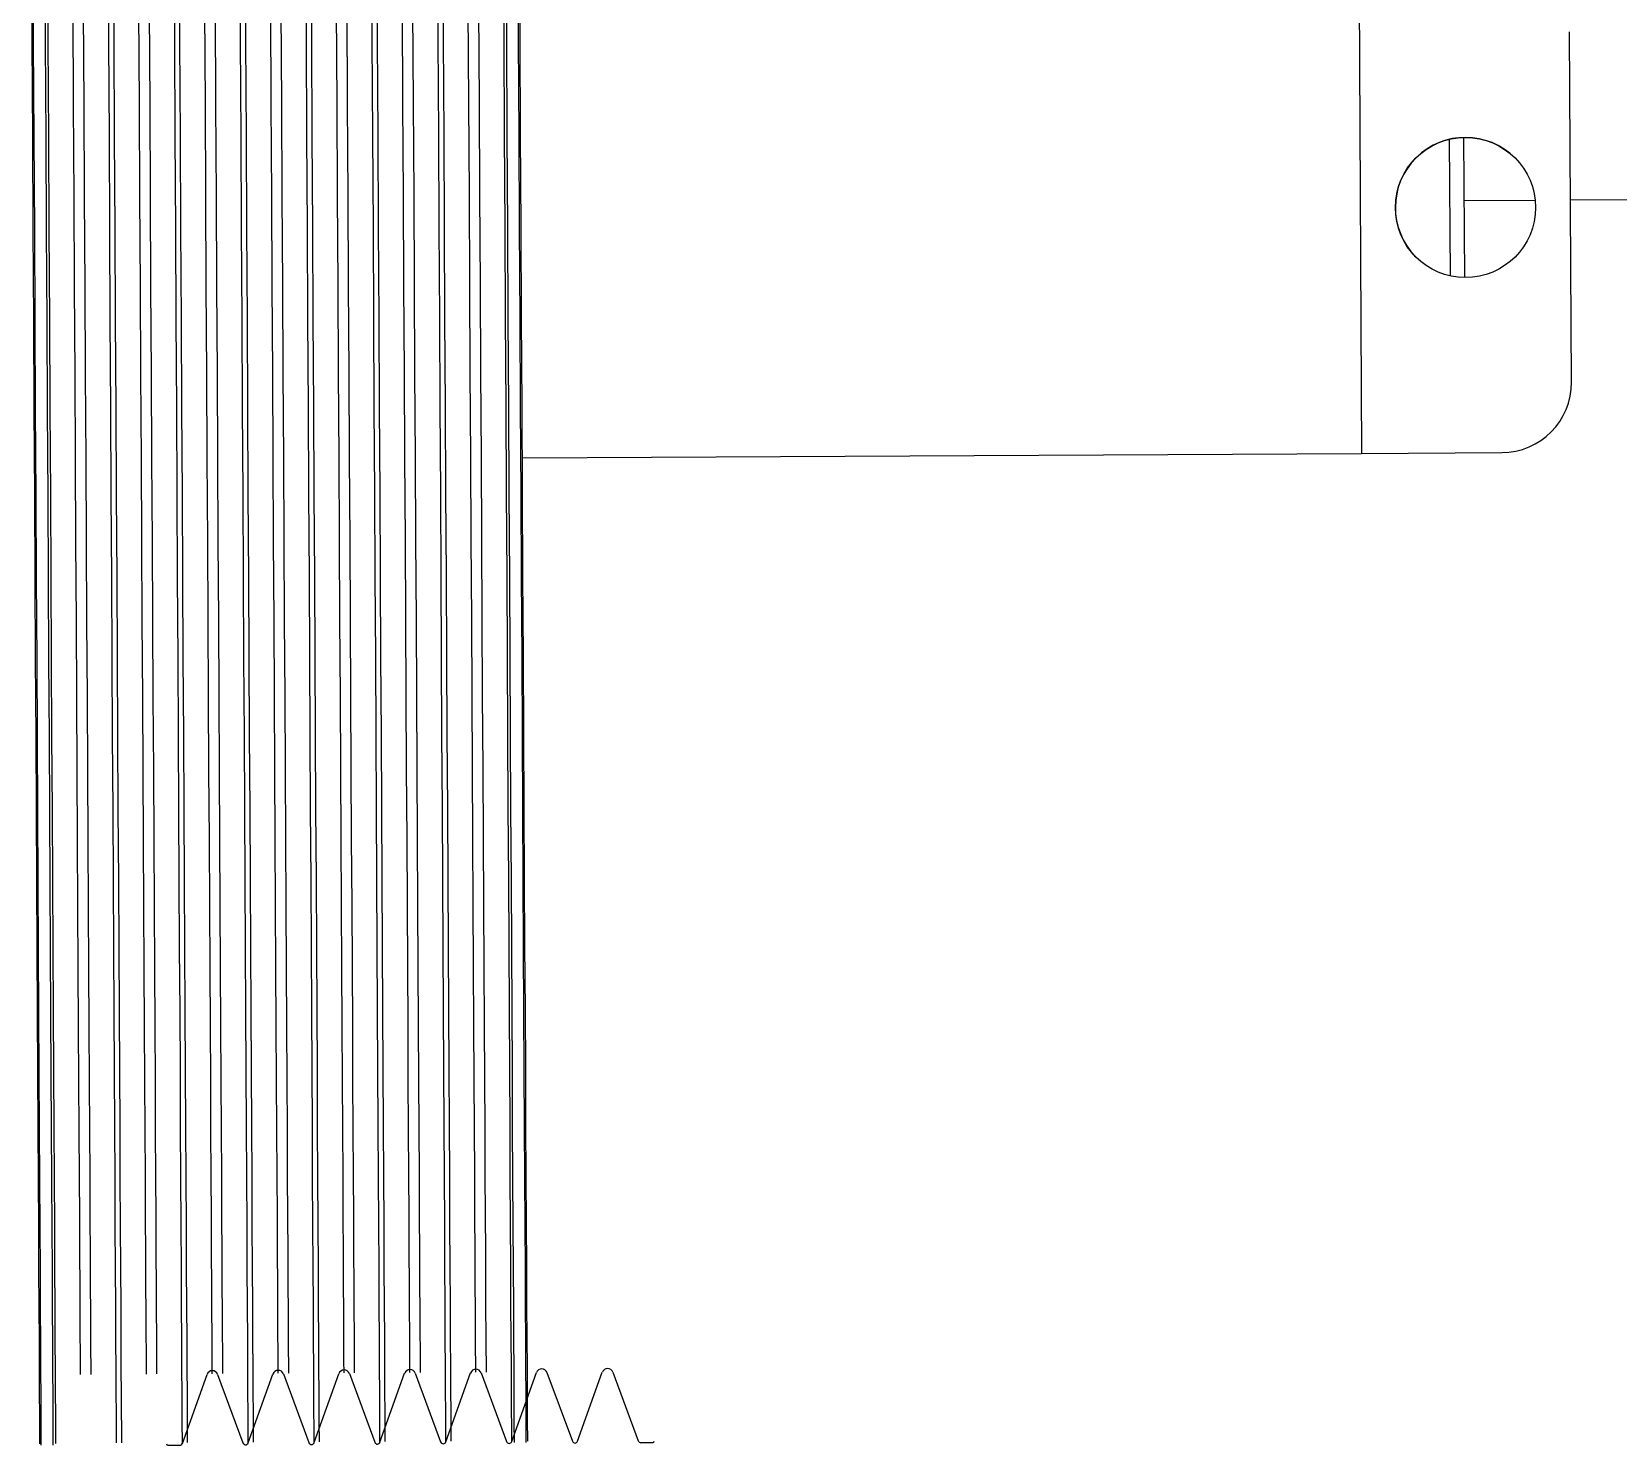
# Model space of a CAD drawing. Header units: millimetres. Extents: x -1795330 to -1787343, y -899964 to -866814.
# Drawn here: x -1787434.83 to -1787411.93, y -899918.59 to -899898.18 of the extents above; entities that cross this region are included whole.
import ezdxf

# ---------------------------------------------------------------- set-up
doc = ezdxf.new("R2010")
doc.units = ezdxf.units.MM

msp = doc.modelspace()

# ---------------------------------------------------------------- linework, layer by layer
at = {"color": 7, "linetype": 'Continuous', "lineweight": 25}
for p, q in [((-1787415.671, -899897.189), (-1787415.633, -899904.271)), ((-1787412.603, -899903.242), (-1787412.631, -899898.184)), ((-1787414.351, -899901.71), (-1787414.362, -899899.736)), ((-1787414.16, -899899.71), (-1787414.149, -899901.733)), ((-1787414.155, -899900.62), (-1787413.128, -899900.615)), ((-1787412.617, -899900.612), (-1787411.12, -899900.604)), ((-1787412.603, -899903.242), (-1787412.603, -899903.242)), ((-1787427.748, -899904.337), (-1787415.633, -899904.271)), ((-1787415.633, -899904.271), (-1787413.609, -899904.26)), ((-1787413.609, -899904.26), (-1787413.609, -899904.26)), ((-1787432.655, -899918.562), (-1787432.3, -899917.567)), ((-1787432.147, -899917.566), (-1787431.781, -899918.557)), ((-1787431.705, -899918.557), (-1787431.349, -899917.562)), ((-1787431.196, -899917.561), (-1787430.83, -899918.552)), ((-1787430.754, -899918.552), (-1787430.398, -899917.557)), ((-1787430.245, -899917.556), (-1787429.879, -899918.547)), ((-1787429.803, -899918.546), (-1787429.447, -899917.551)), ((-1787429.294, -899917.551), (-1787428.928, -899918.542)), ((-1787428.852, -899918.541), (-1787428.496, -899917.546)), ((-1787428.343, -899917.545), (-1787427.977, -899918.536)), ((-1787427.901, -899918.536), (-1787427.545, -899917.541)), ((-1787427.393, -899917.54), (-1787427.026, -899918.531)), ((-1787426.95, -899918.531), (-1787426.594, -899917.536)), ((-1787426.442, -899917.535), (-1787426.075, -899918.526)), ((-1787432.865, -899918.59), (-1787432.693, -899918.589)), ((-1787426.036, -899918.552), (-1787425.864, -899918.551))]:
    msp.add_line(p, q, dxfattribs=at)
at = {"color": 7, "linetype": 'Continuous', "lineweight": 25, "flags": 128}
for points in [[(-1787434.712, -899918.57), (-1787434.712, -899918.561), (-1787434.712, -899918.49), (-1787434.713, -899918.349), (-1787434.714, -899918.137), (-1787434.716, -899917.855), (-1787434.718, -899917.504), (-1787434.72, -899917.085), (-1787434.723, -899916.598), (-1787434.726, -899916.046), (-1787434.729, -899915.428), (-1787434.733, -899914.747), (-1787434.737, -899914.004), (-1787434.741, -899913.202), (-1787434.746, -899912.341), (-1787434.751, -899911.424), (-1787434.756, -899910.453), (-1787434.762, -899909.43), (-1787434.768, -899908.358), (-1787434.774, -899907.24), (-1787434.78, -899906.078), (-1787434.787, -899904.874), (-1787434.794, -899903.632), (-1787434.801, -899902.355), (-1787434.808, -899901.045), (-1787434.815, -899899.706), (-1787434.823, -899898.341), (-1787434.83, -899896.953)], [(-1787434.692, -899918.59), (-1787434.692, -899918.581), (-1787434.692, -899918.51), (-1787434.693, -899918.369), (-1787434.694, -899918.157), (-1787434.695, -899917.875), (-1787434.697, -899917.524), (-1787434.7, -899917.104), (-1787434.702, -899916.617), (-1787434.705, -899916.064), (-1787434.709, -899915.446), (-1787434.712, -899914.765), (-1787434.717, -899914.021), (-1787434.721, -899913.218), (-1787434.726, -899912.357), (-1787434.731, -899911.439), (-1787434.736, -899910.467), (-1787434.742, -899909.444), (-1787434.748, -899908.372), (-1787434.754, -899907.253), (-1787434.76, -899906.089), (-1787434.767, -899904.885), (-1787434.774, -899903.642), (-1787434.781, -899902.364), (-1787434.788, -899901.053), (-1787434.795, -899899.713), (-1787434.803, -899898.347), (-1787434.81, -899896.958)], [(-1787434.52, -899918.589), (-1787434.52, -899918.58), (-1787434.52, -899918.509), (-1787434.521, -899918.368), (-1787434.522, -899918.156), (-1787434.523, -899917.874), (-1787434.525, -899917.523), (-1787434.528, -899917.103), (-1787434.53, -899916.616), (-1787434.533, -899916.063), (-1787434.537, -899915.445), (-1787434.541, -899914.764), (-1787434.545, -899914.021), (-1787434.549, -899913.217), (-1787434.554, -899912.356), (-1787434.559, -899911.438), (-1787434.564, -899910.466), (-1787434.57, -899909.443), (-1787434.576, -899908.371), (-1787434.582, -899907.252), (-1787434.588, -899906.088), (-1787434.595, -899904.884), (-1787434.602, -899903.641), (-1787434.609, -899902.363), (-1787434.616, -899901.052), (-1787434.623, -899899.712), (-1787434.631, -899898.346), (-1787434.638, -899896.957)], [(-1787434.482, -899918.562), (-1787434.482, -899918.553), (-1787434.482, -899918.482), (-1787434.483, -899918.341), (-1787434.484, -899918.129), (-1787434.486, -899917.848), (-1787434.487, -899917.497), (-1787434.49, -899917.078), (-1787434.492, -899916.591), (-1787434.495, -899916.039), (-1787434.499, -899915.421), (-1787434.503, -899914.74), (-1787434.507, -899913.998), (-1787434.511, -899913.195), (-1787434.516, -899912.334), (-1787434.521, -899911.418), (-1787434.526, -899910.447), (-1787434.532, -899909.424), (-1787434.538, -899908.353), (-1787434.544, -899907.235), (-1787434.55, -899906.073), (-1787434.557, -899904.869), (-1787434.564, -899903.628), (-1787434.571, -899902.351), (-1787434.578, -899901.041), (-1787434.585, -899899.702), (-1787434.593, -899898.337), (-1787434.6, -899896.95)], [(-1787433.607, -899918.557), (-1787433.607, -899918.548), (-1787433.607, -899918.478), (-1787433.608, -899918.336), (-1787433.609, -899918.124), (-1787433.611, -899917.843), (-1787433.613, -899917.492), (-1787433.615, -899917.073), (-1787433.618, -899916.586), (-1787433.621, -899916.034), (-1787433.624, -899915.416), (-1787433.628, -899914.736), (-1787433.632, -899913.993), (-1787433.636, -899913.19), (-1787433.641, -899912.33), (-1787433.646, -899911.413), (-1787433.651, -899910.442), (-1787433.657, -899909.42), (-1787433.663, -899908.348), (-1787433.669, -899907.23), (-1787433.675, -899906.068), (-1787433.682, -899904.865), (-1787433.689, -899903.623), (-1787433.696, -899902.346), (-1787433.703, -899901.036), (-1787433.71, -899899.698), (-1787433.718, -899898.333), (-1787433.725, -899896.945)], [(-1787433.531, -899918.557), (-1787433.531, -899918.548), (-1787433.531, -899918.477), (-1787433.532, -899918.336), (-1787433.533, -899918.124), (-1787433.535, -899917.842), (-1787433.537, -899917.492), (-1787433.539, -899917.072), (-1787433.541, -899916.586), (-1787433.545, -899916.033), (-1787433.548, -899915.416), (-1787433.552, -899914.735), (-1787433.556, -899913.993), (-1787433.56, -899913.19), (-1787433.565, -899912.329), (-1787433.57, -899911.412), (-1787433.575, -899910.442), (-1787433.581, -899909.419), (-1787433.587, -899908.348), (-1787433.593, -899907.23), (-1787433.599, -899906.068), (-1787433.606, -899904.864), (-1787433.613, -899903.623), (-1787433.62, -899902.345), (-1787433.627, -899901.036), (-1787433.634, -899899.697), (-1787433.642, -899898.332), (-1787433.649, -899896.944)], [(-1787432.656, -899918.552), (-1787432.656, -899918.543), (-1787432.656, -899918.472), (-1787432.657, -899918.331), (-1787432.658, -899918.119), (-1787432.66, -899917.837), (-1787432.662, -899917.487), (-1787432.664, -899917.068), (-1787432.667, -899916.581), (-1787432.67, -899916.029), (-1787432.673, -899915.411), (-1787432.677, -899914.73), (-1787432.681, -899913.988), (-1787432.685, -899913.185), (-1787432.69, -899912.324), (-1787432.695, -899911.408), (-1787432.7, -899910.437), (-1787432.706, -899909.414), (-1787432.712, -899908.343), (-1787432.718, -899907.225), (-1787432.724, -899906.063), (-1787432.731, -899904.859), (-1787432.738, -899903.618), (-1787432.745, -899902.341), (-1787432.752, -899901.031), (-1787432.759, -899899.692), (-1787432.767, -899898.327), (-1787432.774, -899896.94)], [(-1787432.58, -899918.552), (-1787432.58, -899918.543), (-1787432.58, -899918.472), (-1787432.581, -899918.331), (-1787432.582, -899918.119), (-1787432.584, -899917.837), (-1787432.586, -899917.486), (-1787432.588, -899917.067), (-1787432.59, -899916.581), (-1787432.594, -899916.028), (-1787432.597, -899915.411), (-1787432.601, -899914.73), (-1787432.605, -899913.987), (-1787432.609, -899913.185), (-1787432.614, -899912.324), (-1787432.619, -899911.407), (-1787432.624, -899910.436), (-1787432.63, -899909.414), (-1787432.636, -899908.343), (-1787432.642, -899907.224), (-1787432.648, -899906.062), (-1787432.655, -899904.859), (-1787432.662, -899903.617), (-1787432.669, -899902.34), (-1787432.676, -899901.031), (-1787432.683, -899899.692), (-1787432.691, -899898.327), (-1787432.698, -899896.939)], [(-1787431.705, -899918.547), (-1787431.705, -899918.538), (-1787431.705, -899918.467), (-1787431.706, -899918.326), (-1787431.707, -899918.114), (-1787431.709, -899917.832), (-1787431.711, -899917.482), (-1787431.713, -899917.062), (-1787431.716, -899916.576), (-1787431.719, -899916.023), (-1787431.722, -899915.406), (-1787431.726, -899914.725), (-1787431.73, -899913.983), (-1787431.734, -899913.18), (-1787431.739, -899912.319), (-1787431.744, -899911.402), (-1787431.749, -899910.432), (-1787431.755, -899909.409), (-1787431.761, -899908.338), (-1787431.767, -899907.22), (-1787431.773, -899906.058), (-1787431.78, -899904.854), (-1787431.787, -899903.613), (-1787431.794, -899902.335), (-1787431.801, -899901.026), (-1787431.808, -899899.687), (-1787431.816, -899898.322), (-1787431.823, -899896.934)], [(-1787431.629, -899918.546), (-1787431.629, -899918.538), (-1787431.629, -899918.467), (-1787431.63, -899918.325), (-1787431.631, -899918.113), (-1787431.633, -899917.832), (-1787431.635, -899917.481), (-1787431.637, -899917.062), (-1787431.64, -899916.576), (-1787431.643, -899916.023), (-1787431.646, -899915.406), (-1787431.65, -899914.725), (-1787431.654, -899913.982), (-1787431.658, -899913.179), (-1787431.663, -899912.319), (-1787431.668, -899911.402), (-1787431.673, -899910.431), (-1787431.679, -899909.409), (-1787431.685, -899908.337), (-1787431.691, -899907.219), (-1787431.697, -899906.057), (-1787431.704, -899904.854), (-1787431.711, -899903.612), (-1787431.718, -899902.335), (-1787431.725, -899901.025), (-1787431.732, -899899.687), (-1787431.74, -899898.322), (-1787431.747, -899896.934)], [(-1787430.754, -899918.542), (-1787430.754, -899918.533), (-1787430.754, -899918.462), (-1787430.755, -899918.32), (-1787430.756, -899918.109), (-1787430.758, -899917.827), (-1787430.76, -899917.476), (-1787430.762, -899917.057), (-1787430.765, -899916.571), (-1787430.768, -899916.018), (-1787430.771, -899915.401), (-1787430.775, -899914.72), (-1787430.779, -899913.977), (-1787430.783, -899913.175), (-1787430.788, -899912.314), (-1787430.793, -899911.397), (-1787430.798, -899910.426), (-1787430.804, -899909.404), (-1787430.81, -899908.333), (-1787430.816, -899907.214), (-1787430.822, -899906.052), (-1787430.829, -899904.849), (-1787430.836, -899903.607), (-1787430.843, -899902.33), (-1787430.85, -899901.021), (-1787430.857, -899899.682), (-1787430.865, -899898.317), (-1787430.872, -899896.929)], [(-1787430.678, -899918.541), (-1787430.678, -899918.532), (-1787430.678, -899918.462), (-1787430.679, -899918.32), (-1787430.68, -899918.108), (-1787430.682, -899917.827), (-1787430.684, -899917.476), (-1787430.686, -899917.057), (-1787430.689, -899916.57), (-1787430.692, -899916.018), (-1787430.695, -899915.4), (-1787430.699, -899914.72), (-1787430.703, -899913.977), (-1787430.707, -899913.174), (-1787430.712, -899912.314), (-1787430.717, -899911.397), (-1787430.722, -899910.426), (-1787430.728, -899909.404), (-1787430.734, -899908.332), (-1787430.74, -899907.214), (-1787430.746, -899906.052), (-1787430.753, -899904.849), (-1787430.76, -899903.607), (-1787430.767, -899902.33), (-1787430.774, -899901.02), (-1787430.781, -899899.681), (-1787430.789, -899898.317), (-1787430.796, -899896.929)], [(-1787429.803, -899918.536), (-1787429.803, -899918.528), (-1787429.803, -899918.457), (-1787429.804, -899918.315), (-1787429.805, -899918.103), (-1787429.807, -899917.822), (-1787429.809, -899917.471), (-1787429.811, -899917.052), (-1787429.814, -899916.566), (-1787429.817, -899916.013), (-1787429.82, -899915.396), (-1787429.824, -899914.715), (-1787429.828, -899913.972), (-1787429.832, -899913.169), (-1787429.837, -899912.309), (-1787429.842, -899911.392), (-1787429.847, -899910.421), (-1787429.853, -899909.399), (-1787429.859, -899908.327), (-1787429.865, -899907.209), (-1787429.871, -899906.047), (-1787429.878, -899904.844), (-1787429.885, -899903.602), (-1787429.892, -899902.325), (-1787429.899, -899901.015), (-1787429.906, -899899.677), (-1787429.914, -899898.312), (-1787429.921, -899896.924)], [(-1787429.727, -899918.536), (-1787429.727, -899918.527), (-1787429.727, -899918.456), (-1787429.728, -899918.315), (-1787429.729, -899918.103), (-1787429.731, -899917.821), (-1787429.733, -899917.471), (-1787429.735, -899917.052), (-1787429.738, -899916.565), (-1787429.741, -899916.013), (-1787429.744, -899915.395), (-1787429.748, -899914.714), (-1787429.752, -899913.972), (-1787429.756, -899913.169), (-1787429.761, -899912.308), (-1787429.766, -899911.391), (-1787429.771, -899910.421), (-1787429.777, -899909.398), (-1787429.783, -899908.327), (-1787429.789, -899907.209), (-1787429.795, -899906.047), (-1787429.802, -899904.843), (-1787429.809, -899903.602), (-1787429.816, -899902.325), (-1787429.823, -899901.015), (-1787429.83, -899899.676), (-1787429.838, -899898.311), (-1787429.845, -899896.924)], [(-1787428.852, -899918.531), (-1787428.852, -899918.522), (-1787428.852, -899918.452), (-1787428.853, -899918.31), (-1787428.854, -899918.098), (-1787428.856, -899917.817), (-1787428.858, -899917.466), (-1787428.86, -899917.047), (-1787428.863, -899916.56), (-1787428.866, -899916.008), (-1787428.869, -899915.39), (-1787428.873, -899914.709), (-1787428.877, -899913.967), (-1787428.881, -899913.164), (-1787428.886, -899912.303), (-1787428.891, -899911.387), (-1787428.896, -899910.416), (-1787428.902, -899909.394), (-1787428.908, -899908.322), (-1787428.914, -899907.204), (-1787428.92, -899906.042), (-1787428.927, -899904.839), (-1787428.934, -899903.597), (-1787428.941, -899902.32), (-1787428.948, -899901.01), (-1787428.955, -899899.671), (-1787428.963, -899898.307), (-1787428.97, -899896.919)], [(-1787428.776, -899918.531), (-1787428.776, -899918.522), (-1787428.776, -899918.451), (-1787428.777, -899918.31), (-1787428.778, -899918.098), (-1787428.78, -899917.816), (-1787428.782, -899917.465), (-1787428.784, -899917.046), (-1787428.787, -899916.56), (-1787428.79, -899916.007), (-1787428.793, -899915.39), (-1787428.797, -899914.709), (-1787428.801, -899913.966), (-1787428.805, -899913.164), (-1787428.81, -899912.303), (-1787428.815, -899911.386), (-1787428.82, -899910.416), (-1787428.826, -899909.393), (-1787428.832, -899908.322), (-1787428.838, -899907.204), (-1787428.844, -899906.041), (-1787428.851, -899904.838), (-1787428.858, -899903.596), (-1787428.865, -899902.319), (-1787428.872, -899901.01), (-1787428.879, -899899.671), (-1787428.887, -899898.306), (-1787428.894, -899896.918)], [(-1787427.901, -899918.526), (-1787427.901, -899918.517), (-1787427.901, -899918.446), (-1787427.902, -899918.305), (-1787427.903, -899918.093), (-1787427.905, -899917.811), (-1787427.907, -899917.461), (-1787427.909, -899917.042), (-1787427.912, -899916.555), (-1787427.915, -899916.003), (-1787427.918, -899915.385), (-1787427.922, -899914.704), (-1787427.926, -899913.962), (-1787427.93, -899913.159), (-1787427.935, -899912.298), (-1787427.94, -899911.381), (-1787427.945, -899910.411), (-1787427.951, -899909.388), (-1787427.957, -899908.317), (-1787427.963, -899907.199), (-1787427.969, -899906.037), (-1787427.976, -899904.833), (-1787427.983, -899903.592), (-1787427.99, -899902.315), (-1787427.997, -899901.005), (-1787428.004, -899899.666), (-1787428.012, -899898.301), (-1787428.019, -899896.914)], [(-1787427.863, -899918.552), (-1787427.863, -899918.544), (-1787427.863, -899918.473), (-1787427.864, -899918.331), (-1787427.865, -899918.119), (-1787427.867, -899917.837), (-1787427.868, -899917.486), (-1787427.871, -899917.067), (-1787427.873, -899916.58), (-1787427.876, -899916.027), (-1787427.88, -899915.409), (-1787427.884, -899914.727), (-1787427.888, -899913.984), (-1787427.892, -899913.181), (-1787427.897, -899912.319), (-1787427.902, -899911.401), (-1787427.907, -899910.43), (-1787427.913, -899909.407), (-1787427.919, -899908.334), (-1787427.925, -899907.215), (-1787427.931, -899906.052), (-1787427.938, -899904.848), (-1787427.945, -899903.605), (-1787427.952, -899902.326), (-1787427.959, -899901.016), (-1787427.966, -899899.676), (-1787427.974, -899898.31), (-1787427.981, -899896.921)], [(-1787427.691, -899918.551), (-1787427.691, -899918.543), (-1787427.691, -899918.472), (-1787427.692, -899918.33), (-1787427.693, -899918.118), (-1787427.695, -899917.836), (-1787427.696, -899917.485), (-1787427.699, -899917.066), (-1787427.701, -899916.579), (-1787427.705, -899916.026), (-1787427.708, -899915.408), (-1787427.712, -899914.726), (-1787427.716, -899913.983), (-1787427.72, -899913.18), (-1787427.725, -899912.318), (-1787427.73, -899911.401), (-1787427.735, -899910.429), (-1787427.741, -899909.406), (-1787427.747, -899908.333), (-1787427.753, -899907.214), (-1787427.759, -899906.051), (-1787427.766, -899904.847), (-1787427.773, -899903.604), (-1787427.78, -899902.326), (-1787427.787, -899901.015), (-1787427.794, -899899.675), (-1787427.802, -899898.309), (-1787427.809, -899896.92)], [(-1787427.671, -899918.531), (-1787427.671, -899918.522), (-1787427.671, -899918.451), (-1787427.672, -899918.31), (-1787427.673, -899918.098), (-1787427.674, -899917.816), (-1787427.676, -899917.466), (-1787427.679, -899917.046), (-1787427.681, -899916.56), (-1787427.684, -899916.007), (-1787427.688, -899915.39), (-1787427.691, -899914.709), (-1787427.696, -899913.966), (-1787427.7, -899913.163), (-1787427.705, -899912.302), (-1787427.71, -899911.385), (-1787427.715, -899910.414), (-1787427.721, -899909.392), (-1787427.727, -899908.32), (-1787427.733, -899907.201), (-1787427.739, -899906.039), (-1787427.746, -899904.836), (-1787427.752, -899903.594), (-1787427.759, -899902.316), (-1787427.767, -899901.006), (-1787427.774, -899899.667), (-1787427.781, -899898.302), (-1787427.789, -899896.914)], [(-1787434.126, -899917.567), (-1787434.126, -899917.531), (-1787434.126, -899917.424), (-1787434.127, -899917.245), (-1787434.129, -899916.995), (-1787434.131, -899916.674), (-1787434.133, -899916.284), (-1787434.135, -899915.826), (-1787434.138, -899915.3), (-1787434.141, -899914.708), (-1787434.145, -899914.051), (-1787434.149, -899913.331), (-1787434.153, -899912.55), (-1787434.158, -899911.709), (-1787434.163, -899910.812), (-1787434.168, -899909.859), (-1787434.173, -899908.854), (-1787434.179, -899907.798), (-1787434.185, -899906.695), (-1787434.192, -899905.547), (-1787434.198, -899904.358), (-1787434.205, -899903.129), (-1787434.212, -899901.865), (-1787434.219, -899900.568), (-1787434.226, -899899.241), (-1787434.234, -899897.888)], [(-1787433.974, -899917.566), (-1787433.974, -899917.53), (-1787433.974, -899917.423), (-1787433.975, -899917.244), (-1787433.977, -899916.994), (-1787433.978, -899916.673), (-1787433.981, -899916.283), (-1787433.983, -899915.825), (-1787433.986, -899915.299), (-1787433.989, -899914.707), (-1787433.993, -899914.05), (-1787433.997, -899913.33), (-1787434.001, -899912.549), (-1787434.006, -899911.708), (-1787434.011, -899910.811), (-1787434.016, -899909.858), (-1787434.021, -899908.853), (-1787434.027, -899907.797), (-1787434.033, -899906.694), (-1787434.04, -899905.547), (-1787434.046, -899904.357), (-1787434.053, -899903.128), (-1787434.06, -899901.864), (-1787434.067, -899900.567), (-1787434.074, -899899.24), (-1787434.082, -899897.887)], [(-1787433.175, -899917.562), (-1787433.175, -899917.526), (-1787433.175, -899917.418), (-1787433.176, -899917.239), (-1787433.178, -899916.989), (-1787433.18, -899916.669), (-1787433.182, -899916.279), (-1787433.184, -899915.821), (-1787433.187, -899915.294), (-1787433.19, -899914.702), (-1787433.194, -899914.045), (-1787433.198, -899913.326), (-1787433.202, -899912.544), (-1787433.207, -899911.704), (-1787433.212, -899910.806), (-1787433.217, -899909.854), (-1787433.222, -899908.848), (-1787433.228, -899907.793), (-1787433.234, -899906.69), (-1787433.241, -899905.542), (-1787433.247, -899904.353), (-1787433.254, -899903.124), (-1787433.261, -899901.86), (-1787433.268, -899900.562), (-1787433.275, -899899.236), (-1787433.283, -899897.883)], [(-1787433.023, -899917.561), (-1787433.023, -899917.525), (-1787433.023, -899917.418), (-1787433.024, -899917.239), (-1787433.026, -899916.989), (-1787433.027, -899916.668), (-1787433.03, -899916.278), (-1787433.032, -899915.82), (-1787433.035, -899915.294), (-1787433.038, -899914.701), (-1787433.042, -899914.045), (-1787433.046, -899913.325), (-1787433.05, -899912.544), (-1787433.055, -899911.703), (-1787433.06, -899910.805), (-1787433.065, -899909.853), (-1787433.07, -899908.847), (-1787433.076, -899907.792), (-1787433.082, -899906.689), (-1787433.089, -899905.541), (-1787433.095, -899904.352), (-1787433.102, -899903.123), (-1787433.109, -899901.859), (-1787433.116, -899900.562), (-1787433.123, -899899.235), (-1787433.131, -899897.882)], [(-1787432.224, -899917.557), (-1787432.224, -899917.521), (-1787432.225, -899917.413), (-1787432.225, -899917.234), (-1787432.227, -899916.984), (-1787432.229, -899916.664), (-1787432.231, -899916.274), (-1787432.233, -899915.815), (-1787432.236, -899915.289), (-1787432.239, -899914.697), (-1787432.243, -899914.04), (-1787432.247, -899913.32), (-1787432.251, -899912.539), (-1787432.256, -899911.699), (-1787432.261, -899910.801), (-1787432.266, -899909.848), (-1787432.272, -899908.843), (-1787432.277, -899907.788), (-1787432.283, -899906.685), (-1787432.29, -899905.537), (-1787432.296, -899904.347), (-1787432.303, -899903.119), (-1787432.31, -899901.854), (-1787432.317, -899900.557), (-1787432.324, -899899.23), (-1787432.332, -899897.878)], [(-1787432.072, -899917.556), (-1787432.072, -899917.52), (-1787432.072, -899917.412), (-1787432.073, -899917.233), (-1787432.075, -899916.983), (-1787432.077, -899916.663), (-1787432.079, -899916.273), (-1787432.081, -899915.814), (-1787432.084, -899915.288), (-1787432.087, -899914.696), (-1787432.091, -899914.039), (-1787432.095, -899913.32), (-1787432.099, -899912.538), (-1787432.104, -899911.698), (-1787432.109, -899910.8), (-1787432.114, -899909.848), (-1787432.119, -899908.842), (-1787432.125, -899907.787), (-1787432.131, -899906.684), (-1787432.138, -899905.536), (-1787432.144, -899904.347), (-1787432.151, -899903.118), (-1787432.158, -899901.854), (-1787432.165, -899900.556), (-1787432.172, -899899.23), (-1787432.18, -899897.877)], [(-1787431.273, -899917.551), (-1787431.273, -899917.516), (-1787431.274, -899917.408), (-1787431.274, -899917.229), (-1787431.276, -899916.979), (-1787431.278, -899916.659), (-1787431.28, -899916.269), (-1787431.282, -899915.81), (-1787431.285, -899915.284), (-1787431.288, -899914.692), (-1787431.292, -899914.035), (-1787431.296, -899913.315), (-1787431.3, -899912.534), (-1787431.305, -899911.694), (-1787431.31, -899910.796), (-1787431.315, -899909.843), (-1787431.321, -899908.838), (-1787431.326, -899907.782), (-1787431.332, -899906.679), (-1787431.339, -899905.532), (-1787431.345, -899904.342), (-1787431.352, -899903.114), (-1787431.359, -899901.849), (-1787431.366, -899900.552), (-1787431.373, -899899.225), (-1787431.381, -899897.872)], [(-1787431.121, -899917.551), (-1787431.121, -899917.515), (-1787431.121, -899917.407), (-1787431.122, -899917.228), (-1787431.124, -899916.978), (-1787431.126, -899916.658), (-1787431.128, -899916.268), (-1787431.13, -899915.809), (-1787431.133, -899915.283), (-1787431.136, -899914.691), (-1787431.14, -899914.034), (-1787431.144, -899913.314), (-1787431.148, -899912.533), (-1787431.153, -899911.693), (-1787431.158, -899910.795), (-1787431.163, -899909.842), (-1787431.168, -899908.837), (-1787431.174, -899907.782), (-1787431.18, -899906.679), (-1787431.187, -899905.531), (-1787431.193, -899904.341), (-1787431.2, -899903.113), (-1787431.207, -899901.848), (-1787431.214, -899900.551), (-1787431.221, -899899.224), (-1787431.229, -899897.871)], [(-1787430.322, -899917.546), (-1787430.322, -899917.51), (-1787430.323, -899917.403), (-1787430.324, -899917.224), (-1787430.325, -899916.974), (-1787430.327, -899916.653), (-1787430.329, -899916.263), (-1787430.331, -899915.805), (-1787430.334, -899915.279), (-1787430.337, -899914.687), (-1787430.341, -899914.03), (-1787430.345, -899913.31), (-1787430.349, -899912.529), (-1787430.354, -899911.688), (-1787430.359, -899910.791), (-1787430.364, -899909.838), (-1787430.37, -899908.833), (-1787430.375, -899907.777), (-1787430.381, -899906.674), (-1787430.388, -899905.527), (-1787430.394, -899904.337), (-1787430.401, -899903.108), (-1787430.408, -899901.844), (-1787430.415, -899900.547), (-1787430.422, -899899.22), (-1787430.43, -899897.867)], [(-1787430.17, -899917.545), (-1787430.17, -899917.51), (-1787430.17, -899917.402), (-1787430.171, -899917.223), (-1787430.173, -899916.973), (-1787430.175, -899916.653), (-1787430.177, -899916.263), (-1787430.179, -899915.804), (-1787430.182, -899915.278), (-1787430.185, -899914.686), (-1787430.189, -899914.029), (-1787430.193, -899913.309), (-1787430.197, -899912.528), (-1787430.202, -899911.687), (-1787430.207, -899910.79), (-1787430.212, -899909.837), (-1787430.217, -899908.832), (-1787430.223, -899907.776), (-1787430.229, -899906.673), (-1787430.236, -899905.526), (-1787430.242, -899904.336), (-1787430.249, -899903.108), (-1787430.256, -899901.843), (-1787430.263, -899900.546), (-1787430.27, -899899.219), (-1787430.278, -899897.866)], [(-1787429.371, -899917.541), (-1787429.371, -899917.505), (-1787429.372, -899917.398), (-1787429.373, -899917.219), (-1787429.374, -899916.969), (-1787429.376, -899916.648), (-1787429.378, -899916.258), (-1787429.38, -899915.8), (-1787429.383, -899915.274), (-1787429.386, -899914.681), (-1787429.39, -899914.025), (-1787429.394, -899913.305), (-1787429.398, -899912.524), (-1787429.403, -899911.683), (-1787429.408, -899910.785), (-1787429.413, -899909.833), (-1787429.419, -899908.827), (-1787429.424, -899907.772), (-1787429.43, -899906.669), (-1787429.437, -899905.521), (-1787429.443, -899904.332), (-1787429.45, -899903.103), (-1787429.457, -899901.839), (-1787429.464, -899900.542), (-1787429.471, -899899.215), (-1787429.479, -899897.862)], [(-1787429.219, -899917.54), (-1787429.219, -899917.504), (-1787429.219, -899917.397), (-1787429.22, -899917.218), (-1787429.222, -899916.968), (-1787429.224, -899916.647), (-1787429.226, -899916.257), (-1787429.228, -899915.799), (-1787429.231, -899915.273), (-1787429.234, -899914.681), (-1787429.238, -899914.024), (-1787429.242, -899913.304), (-1787429.246, -899912.523), (-1787429.251, -899911.682), (-1787429.256, -899910.785), (-1787429.261, -899909.832), (-1787429.266, -899908.827), (-1787429.272, -899907.771), (-1787429.278, -899906.668), (-1787429.285, -899905.521), (-1787429.291, -899904.331), (-1787429.298, -899903.102), (-1787429.305, -899901.838), (-1787429.312, -899900.541), (-1787429.319, -899899.214), (-1787429.327, -899897.861)], [(-1787428.42, -899917.536), (-1787428.42, -899917.5), (-1787428.421, -899917.392), (-1787428.422, -899917.213), (-1787428.423, -899916.963), (-1787428.425, -899916.643), (-1787428.427, -899916.253), (-1787428.429, -899915.794), (-1787428.432, -899915.268), (-1787428.435, -899914.676), (-1787428.439, -899914.019), (-1787428.443, -899913.3), (-1787428.447, -899912.518), (-1787428.452, -899911.678), (-1787428.457, -899910.78), (-1787428.462, -899909.828), (-1787428.468, -899908.822), (-1787428.473, -899907.767), (-1787428.479, -899906.664), (-1787428.486, -899905.516), (-1787428.492, -899904.327), (-1787428.499, -899903.098), (-1787428.506, -899901.834), (-1787428.513, -899900.536), (-1787428.52, -899899.21), (-1787428.528, -899897.857)], [(-1787428.268, -899917.535), (-1787428.268, -899917.499), (-1787428.268, -899917.392), (-1787428.269, -899917.212), (-1787428.271, -899916.962), (-1787428.273, -899916.642), (-1787428.275, -899916.252), (-1787428.277, -899915.794), (-1787428.28, -899915.268), (-1787428.283, -899914.675), (-1787428.287, -899914.019), (-1787428.291, -899913.299), (-1787428.295, -899912.518), (-1787428.3, -899911.677), (-1787428.305, -899910.779), (-1787428.31, -899909.827), (-1787428.315, -899908.821), (-1787428.321, -899907.766), (-1787428.327, -899906.663), (-1787428.334, -899905.515), (-1787428.34, -899904.326), (-1787428.347, -899903.097), (-1787428.354, -899901.833), (-1787428.361, -899900.535), (-1787428.368, -899899.209), (-1787428.376, -899897.856)]]:
    msp.add_lwpolyline(points, dxfattribs=at)
at = {"color": 7, "linetype": 'Continuous', "lineweight": 25}
msp.add_circle((-1787414.134, -899900.721), 1.012, dxfattribs=at)
for centre, radius, start, end in [((-1787414.134, -899900.721), 1.012, 44.7762, 224.7762), ((-1787413.615, -899903.248), 1.012, 270.3143, 0.3143), ((-1787413.615, -899903.248), 1.012, 270.3143, 0.3143), ((-1787426.517, -899917.563), 0.0809, 20.3143, 160.3143), ((-1787432.223, -899917.594), 0.0809, 20.3143, 160.3143), ((-1787431.272, -899917.589), 0.0809, 20.3143, 160.3143), ((-1787430.321, -899917.584), 0.0809, 20.3143, 160.3143), ((-1787429.37, -899917.579), 0.0809, 20.3143, 160.3143), ((-1787428.419, -899917.574), 0.0809, 20.3143, 160.3143), ((-1787427.468, -899917.568), 0.0809, 20.3143, 160.3143), ((-1787432.865, -899918.57), 0.0202, 180.3143, 270.3143), ((-1787432.694, -899918.548), 0.0405, 270.3143, 340.3143), ((-1787431.743, -899918.543), 0.0405, 200.3143, 340.3143), ((-1787430.792, -899918.538), 0.0405, 200.3143, 340.3143), ((-1787429.841, -899918.533), 0.0405, 200.3143, 340.3143), ((-1787428.89, -899918.528), 0.0405, 200.3143, 340.3143), ((-1787427.939, -899918.522), 0.0405, 200.3143, 340.3143), ((-1787426.988, -899918.517), 0.0405, 200.3143, 340.3143), ((-1787426.037, -899918.512), 0.0405, 200.3143, 270.3143), ((-1787425.865, -899918.531), 0.0202, 270.3143, 0.3143)]:
    msp.add_arc(centre, radius, start, end, dxfattribs=at)

doc.saveas('drawing.dxf')
